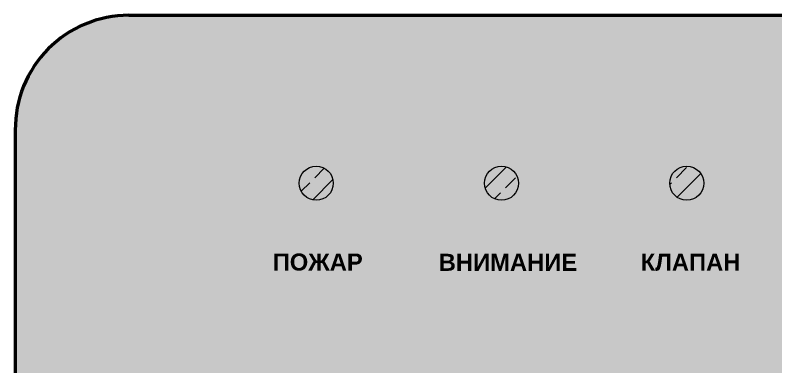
# Model space of a CAD drawing. Header units: centimetres. Extents: x -10 to 190, y -44 to 106.
# Drawn here: x -10.4 to 56.5, y 75.3 to 106.2 of the extents above; entities that cross this region are included whole.
import ezdxf

# ---------------------------------------------------------------- set-up
doc = ezdxf.new("R2010")
doc.units = ezdxf.units.CM
doc.header["$MEASUREMENT"] = 0
doc.layers.add('Дизайн', color=150, linetype='Continuous')
doc.layers.add('ЭЛ_ОБОРУДОВАНИЕ ПРОЕКТИРУЕМОЕ', color=7, linetype='Continuous', lineweight=30)
doc.styles.add('PDF Arial Bold', font='arialbd.ttf')

# ---------------------------------------------------------------- blocks, each defined once
blk = doc.blocks.new('РАМКА')
at = {"layer": 'Дизайн', "linetype": 'Continuous', "lineweight": 50}
for points in [[(-0.436, 106.197), (179.562, 106.197)], [(-10.436, 96.161), (-10.431, -33.71)]]:
    blk.add_lwpolyline(points, dxfattribs=at)
blk.add_arc((-0.436, 96.197), 10, 90, 180.53725, dxfattribs=at)

msp = doc.modelspace()

# ---------------------------------------------------------------- hatches: boundary and pattern name
at = {"layer": 'Дизайн', "linetype": 'Continuous', "lineweight": 100, "true_color": 0xc7c8ca}
h = msp.add_hatch(color=9, dxfattribs=at)
edge = h.paths.add_edge_path()
edge.add_arc((-0.436, 96.197), 10, 90, 180.53725)
edge = h.paths.add_edge_path()
edge.add_arc((179.562, 96.197), 10, 0, 90)
edge = h.paths.add_edge_path()
edge.add_arc((-0.436, -33.71), 9.995, 180, 270.02864)
edge = h.paths.add_edge_path()
edge.add_arc((179.563, -33.594), 10, 270.02864, 360)
edge = h.paths.add_edge_path()
edge.add_line((-0.436, 106.197), (179.562, 106.197))
edge = h.paths.add_edge_path()
edge.add_line((-10.436, 96.161), (-10.431, -33.71))
edge = h.paths.add_edge_path()
edge.add_line((179.568, -43.594), (-0.431, -43.705))
edge = h.paths.add_edge_path()
edge.add_line((189.562, 96.197), (189.563, -33.594))
edge = h.paths.add_edge_path()
edge.add_line((74.473, 3.245), (74.473, 7.745))
edge = h.paths.add_edge_path()
edge.add_line((72.973, 9.245), (63.973, 9.245))
edge = h.paths.add_edge_path()
edge.add_line((62.473, 7.745), (62.473, 3.245))
edge.add_line((62.473, 3.245), (62.473, -1.255))
edge = h.paths.add_edge_path()
edge.add_line((63.973, -2.755), (72.973, -2.755))
edge = h.paths.add_edge_path()
edge.add_line((74.473, -1.255), (74.473, 3.245))
edge = h.paths.add_edge_path()
edge.add_arc((63.973, 7.745), 1.5, 90, 180)
edge = h.paths.add_edge_path()
edge.add_arc((72.973, 7.745), 1.5, 0, 90)
edge = h.paths.add_edge_path()
edge.add_arc((63.973, -1.255), 1.5, 180, 270)
edge = h.paths.add_edge_path()
edge.add_arc((72.973, -1.255), 1.5, 270, 360)
edge = h.paths.add_edge_path()
edge.add_line((95.454, 3.253), (95.454, 7.753))
edge = h.paths.add_edge_path()
edge.add_line((93.954, 9.253), (84.954, 9.253))
edge = h.paths.add_edge_path()
edge.add_line((83.454, 7.753), (83.454, 3.253))
edge.add_line((83.454, 3.253), (83.454, -1.247))
edge = h.paths.add_edge_path()
edge.add_line((84.954, -2.747), (93.954, -2.747))
edge = h.paths.add_edge_path()
edge.add_line((95.454, -1.247), (95.454, 3.253))
edge = h.paths.add_edge_path()
edge.add_arc((84.954, 7.753), 1.5, 90, 180)
edge = h.paths.add_edge_path()
edge.add_arc((93.954, 7.753), 1.5, 0, 90)
edge = h.paths.add_edge_path()
edge.add_arc((84.954, -1.247), 1.5, 180, 270)
edge = h.paths.add_edge_path()
edge.add_arc((93.954, -1.247), 1.5, 270, 360)
edge = h.paths.add_edge_path()
edge.add_line((116.395, 3.222), (116.395, 7.722))
edge = h.paths.add_edge_path()
edge.add_line((114.895, 9.222), (105.895, 9.222))
edge = h.paths.add_edge_path()
edge.add_line((104.395, 7.722), (104.395, 3.222))
edge.add_line((104.395, 3.222), (104.395, -1.278))
edge = h.paths.add_edge_path()
edge.add_line((105.895, -2.778), (114.895, -2.778))
edge = h.paths.add_edge_path()
edge.add_line((116.395, -1.278), (116.395, 3.222))
edge = h.paths.add_edge_path()
edge.add_arc((105.895, 7.722), 1.5, 90, 180)
edge = h.paths.add_edge_path()
edge.add_arc((114.895, 7.722), 1.5, 0, 90)
edge = h.paths.add_edge_path()
edge.add_arc((105.895, -1.278), 1.5, 180, 270)
edge = h.paths.add_edge_path()
edge.add_arc((114.895, -1.278), 1.5, 270, 360)
h.paths.add_polyline_path([(105.872, -2.755), (114.872, -2.755)])
h = msp.add_hatch(color=9, dxfattribs=at)
h.paths.add_polyline_path([(-10.431, -33.71, 0.414416), (-0.429, -43.705), (179.57, -43.594, 0.414005), (189.563, -33.594), (189.562, 96.197, 0.414208), (179.562, 106.197), (-0.436, 106.197, 0.415269), (-10.436, 96.161)])
h.paths.add_polyline_path([(14.544, 91.445, -1), (17.544, 91.445, -1)], flags=16)
h.paths.add_polyline_path([(30.844, 91.445, -1), (33.844, 91.445, -1)], flags=16)
h.paths.add_polyline_path([(47.144, 91.445, -1), (50.144, 91.445, -1)], flags=16)
h.paths.add_polyline_path([(48.654, 74.545), (132.654, 74.545), (132.654, 30.545), (48.654, 30.545)], flags=16)
h.paths.add_polyline_path([(56.737, 63.963), (124.737, 63.963), (124.737, 45.963), (56.737, 45.963)], flags=0)
h.paths.add_polyline_path([(63.444, 91.445, -1), (66.444, 91.445, -1)], flags=16)
h.paths.add_polyline_path([(79.744, 91.445, -1), (82.744, 91.445, -1)], flags=16)
h.paths.add_polyline_path([(96.044, 91.445, -1), (99.044, 91.445, -1)], flags=16)
h.paths.add_polyline_path([(63.973, 9.245), (72.973, 9.245, -0.414214), (74.473, 7.745), (74.473, 3.245), (74.473, -1.255, -0.414214), (72.973, -2.755), (63.973, -2.755, -0.414214), (62.473, -1.255), (62.473, 3.245), (62.473, 7.745, -0.414214)], flags=16)
h.paths.add_polyline_path([(115.344, 91.445, -1), (112.344, 91.445, -1)], flags=16)
h.paths.add_polyline_path([(84.954, 9.253), (93.973, 9.245, -0.414214), (95.473, 7.745), (95.473, 3.245), (95.473, -1.255, -0.414214), (93.973, -2.755), (84.954, -2.747, -0.414214), (83.454, -1.247), (83.454, 3.253), (83.454, 7.753, -0.414214)], flags=16)
h.paths.add_polyline_path([(131.644, 91.445, -1), (128.644, 91.445, -1)], flags=16)
h.paths.add_polyline_path([(105.872, 9.245), (114.895, 9.222, -0.414214), (116.395, 7.722), (116.395, 3.222), (116.395, -1.278, -0.414214), (114.895, -2.778), (105.872, -2.755, -0.414214), (104.372, -1.255), (104.372, 3.245), (104.372, 7.745, -0.414214)], flags=16)
h.paths.add_polyline_path([(147.944, 91.445, -1), (144.944, 91.445, -1)], flags=16)
h.paths.add_polyline_path([(164.244, 91.445, -1), (161.244, 91.445, -1)], flags=16)
h.paths.add_polyline_path([(56.737, 63.963), (56.737, 45.963), (124.737, 45.963), (124.737, 63.963)], flags=0)
at = {"layer": 'Дизайн', "linetype": 'Continuous', "lineweight": 13, "ltscale": 5}
h = msp.add_hatch(dxfattribs=at)
h.set_pattern_fill('ANSI33', scale=10)
edge = h.paths.add_edge_path()
edge.add_arc((16.044, 91.445), 1.5, 0, 360)
edge = h.paths.add_edge_path()
edge.add_arc((32.344, 91.445), 1.5, 0, 360)
edge = h.paths.add_edge_path()
edge.add_arc((48.644, 91.445), 1.5, 0, 360)
edge = h.paths.add_edge_path()
edge.add_arc((64.944, 91.445), 1.5, 0, 360)
edge = h.paths.add_edge_path()
edge.add_arc((81.244, 91.445), 1.5, 0, 360)
edge = h.paths.add_edge_path()
edge.add_arc((97.544, 91.445), 1.5, 0, 360)
edge = h.paths.add_edge_path()
edge.add_arc((113.844, 91.445), 1.5, 0, 360)
edge = h.paths.add_edge_path()
edge.add_arc((130.144, 91.445), 1.5, 0, 360)
edge = h.paths.add_edge_path()
edge.add_arc((146.444, 91.445), 1.5, 0, 360)
edge = h.paths.add_edge_path()
edge.add_arc((162.744, 91.445), 1.5, 0, 360)
h.paths.add_polyline_path([(56.737, 63.963), (124.737, 63.963), (124.737, 45.963), (56.737, 45.963)])
at = {"layer": 'ЭЛ_ОБОРУДОВАНИЕ ПРОЕКТИРУЕМОЕ', "linetype": 'Continuous', "lineweight": 100}
h = msp.add_hatch(color=1, dxfattribs=at)
h.dxf.hatch_style = 1
h.paths.add_polyline_path([(17.544, 91.445, 1), (14.544, 91.445, 1)])
h.paths.add_polyline_path([(164.244, 91.445, 1), (161.244, 91.445, 1)])
h.paths.add_polyline_path([(66.444, 91.445, 1), (63.444, 91.445, 1)])
at = {"layer": 'ЭЛ_ОБОРУДОВАНИЕ ПРОЕКТИРУЕМОЕ', "linetype": 'Continuous', "lineweight": 100, "true_color": 0xf26722}
h = msp.add_hatch(color=30, dxfattribs=at)
h.dxf.hatch_style = 1
h.paths.add_polyline_path([(30.844, 91.445, 1), (33.844, 91.445, 1)])
h.paths.add_polyline_path([(47.144, 91.445, 1), (50.144, 91.445, 1)])

# ---------------------------------------------------------------- linework, layer by layer
at = {"layer": 'Дизайн', "lineweight": 20}
for centre in [(16.044, 91.445), (32.344, 91.445), (48.644, 91.445)]:
    msp.add_circle(centre, 1.5, dxfattribs=at)

# ---------------------------------------------------------------- block references
at = {"layer": 'Дизайн', "lineweight": 100}
msp.add_blockref('РАМКА', (0, 0), dxfattribs=at)

# ---------------------------------------------------------------- texts
at = {"layer": 'Дизайн', "color": 250, "linetype": 'Continuous', "char_height": 1.4968, "attachment_point": 1, "style": 'PDF Arial Bold'}
for s, insert in [('ПОЖАР', (12.213, 85.266)), ('ВНИМАНИЕ', (26.822, 85.24)), ('КЛАПАН ', (44.588, 85.252))]:
    msp.add_mtext_dynamic_manual_height_columns(s, width=0.74332, gutter_width=7.484, heights=[0], dxfattribs=dict(at, insert=insert))

doc.saveas('drawing.dxf')
